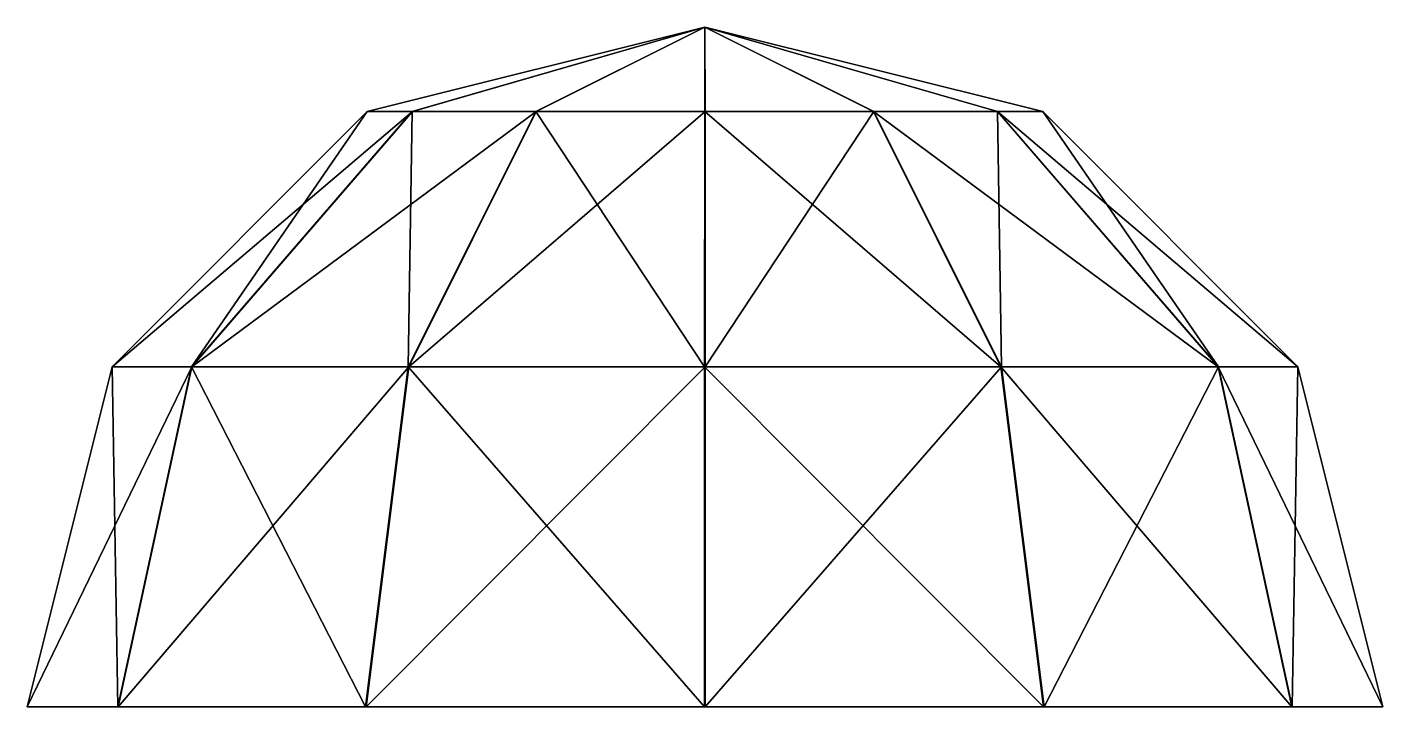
# Model space of a CAD drawing. Header units: metres. Extents: x -2.48 to 2.5, y 0 to 2.5.
import ezdxf

# ---------------------------------------------------------------- set-up
doc = ezdxf.new("R2010")
doc.units = ezdxf.units.M

msp = doc.modelspace()

# ---------------------------------------------------------------- linework, layer by layer
at = {"layer": 'dome.m'}
for points in [[(0.008143, 2.497964), (-1.067765, 2.1875, -0.620185), (-1.233713, 2.1875, 0.000736)], [(0.008143, 2.497964), (-1.233713, 2.1875, 0.000736), (-1.067029, 2.1875, 0.621459)], [(0.008143, 2.497964), (-0.613635, 2.1875, -1.074989), (-1.067765, 2.1875, -0.620185)], [(0.008143, 2.497964), (-1.067029, 2.1875, 0.621459), (-0.61236, 2.1875, 1.075725)], [(0.008143, 2.497964), (0.007039, 2.1875, -1.241856), (-0.613635, 2.1875, -1.074989)], [(0.008143, 2.497964), (-0.61236, 2.1875, 1.075725), (0.008511, 2.1875, 1.241857)], [(0.008143, 2.497964), (0.628009, 2.1875, -1.076092), (0.007039, 2.1875, -1.241856)], [(0.008143, 2.497964), (1.25, 2.1875), (1.082948, 2.1875, -0.622097)], [(0.008143, 2.497964), (1.082948, 2.1875, -0.622097), (0.628009, 2.1875, -1.076092)], [(0.008143, 2.497964), (0.008511, 2.1875, 1.241857), (0.629284, 2.1875, 1.075357)], [(0.008143, 2.497964), (0.629284, 2.1875, 1.075357), (1.083684, 2.1875, 0.620822)], [(0.008143, 2.497964), (1.083684, 2.1875, 0.620822), (1.25, 2.1875)], [(-1.233713, 2.1875, 0.000736), (-1.879988, 1.25, -1.088373), (-2.171213, 1.25, 0.001291)], [(-1.067029, 2.1875, 0.621459), (-1.233713, 2.1875, 0.000736), (-2.171213, 1.25, 0.001291)], [(-1.067029, 2.1875, 0.621459), (-2.171213, 1.25, 0.001291), (-1.878697, 1.25, 1.09061)], [(-1.067765, 2.1875, -0.620185), (-1.083026, 1.25, -1.886517), (-1.879988, 1.25, -1.088373)], [(-1.233713, 2.1875, 0.000736), (-1.067765, 2.1875, -0.620185), (-1.879988, 1.25, -1.088373)], [(-0.61236, 2.1875, 1.075725), (-1.067029, 2.1875, 0.621459), (-1.878697, 1.25, 1.09061)], [(-0.61236, 2.1875, 1.075725), (-1.878697, 1.25, 1.09061), (-1.080789, 1.25, 1.887809)], [(-0.613635, 2.1875, -1.074989), (0.006206, 1.25, -2.179356), (-1.083026, 1.25, -1.886517)], [(-1.067765, 2.1875, -0.620185), (-0.613635, 2.1875, -1.074989), (-1.083026, 1.25, -1.886517)], [(0.008511, 2.1875, 1.241857), (-0.61236, 2.1875, 1.075725), (-1.080789, 1.25, 1.887809)], [(0.008511, 2.1875, 1.241857), (-1.080789, 1.25, 1.887809), (0.008789, 1.25, 2.179357)], [(-0.613635, 2.1875, -1.074989), (0.007039, 2.1875, -1.241856), (0.006206, 1.25, -2.179356)], [(0.007039, 2.1875, -1.241856), (1.095957, 1.25, -1.888454), (0.006206, 1.25, -2.179356)], [(0.007039, 2.1875, -1.241856), (0.628009, 2.1875, -1.076092), (1.095957, 1.25, -1.888454)], [(0.629284, 2.1875, 1.075357), (0.008511, 2.1875, 1.241857), (0.008789, 1.25, 2.179357)], [(0.629284, 2.1875, 1.075357), (0.008789, 1.25, 2.179357), (1.098195, 1.25, 1.887163)], [(0.628009, 2.1875, -1.076092), (1.082948, 2.1875, -0.622097), (1.894337, 1.25, -1.091728)], [(0.628009, 2.1875, -1.076092), (1.894337, 1.25, -1.091728), (1.095957, 1.25, -1.888454)], [(1.083684, 2.1875, 0.620822), (0.629284, 2.1875, 1.075357), (1.098195, 1.25, 1.887163)], [(1.082948, 2.1875, -0.622097), (1.25, 2.1875), (2.1875, 1.25)], [(1.082948, 2.1875, -0.622097), (2.1875, 1.25), (1.894337, 1.25, -1.091728)], [(1.083684, 2.1875, 0.620822), (1.098195, 1.25, 1.887163), (1.895629, 1.25, 1.089492)], [(1.25, 2.1875), (1.083684, 2.1875, 0.620822), (1.895629, 1.25, 1.089492)], [(1.25, 2.1875), (1.895629, 1.25, 1.089492), (2.1875, 1.25)], [(-2.171213, 1.25, 0.001291), (-2.150729, 0, -1.244436), (-2.483713, 0, 0.001477)], [(-1.878697, 1.25, 1.09061), (-2.171213, 1.25, 0.001291), (-2.483713, 0, 0.001477)], [(-1.878697, 1.25, 1.09061), (-2.483713, 0, 0.001477), (-2.149252, 0, 1.246994)], [(-2.171213, 1.25, 0.001291), (-1.879988, 1.25, -1.088373), (-2.150729, 0, -1.244436)], [(-1.879988, 1.25, -1.088373), (-1.23949, 0, -2.157026), (-2.150729, 0, -1.244436)], [(-1.080789, 1.25, 1.887809), (-1.878697, 1.25, 1.09061), (-2.149252, 0, 1.246994)], [(-1.080789, 1.25, 1.887809), (-2.149252, 0, 1.246994), (-1.236932, 0, 2.158503)], [(-1.879988, 1.25, -1.088373), (-1.083026, 1.25, -1.886517), (-1.23949, 0, -2.157026)], [(-1.083026, 1.25, -1.886517), (0.005928, 0, -2.491856), (-1.23949, 0, -2.157026)], [(0.008789, 1.25, 2.179357), (-1.080789, 1.25, 1.887809), (-1.236932, 0, 2.158503)], [(0.008789, 1.25, 2.179357), (-1.236932, 0, 2.158503), (0.008882, 0, 2.491857)], [(-1.083026, 1.25, -1.886517), (0.006206, 1.25, -2.179356), (0.005928, 0, -2.491856)], [(0.006206, 1.25, -2.179356), (1.25194, 0, -2.159241), (0.005928, 0, -2.491856)], [(0.006206, 1.25, -2.179356), (1.095957, 1.25, -1.888454), (1.25194, 0, -2.159241)], [(1.098195, 1.25, 1.887163), (0.008789, 1.25, 2.179357), (0.008882, 0, 2.491857)], [(1.098195, 1.25, 1.887163), (0.008882, 0, 2.491857), (1.254498, 0, 2.157765)], [(1.095957, 1.25, -1.888454), (1.894337, 1.25, -1.091728), (2.1648, 0, -1.248272)], [(1.095957, 1.25, -1.888454), (2.1648, 0, -1.248272), (1.25194, 0, -2.159241)], [(1.895629, 1.25, 1.089492), (1.098195, 1.25, 1.887163), (1.254498, 0, 2.157765)], [(1.895629, 1.25, 1.089492), (1.254498, 0, 2.157765), (2.166278, 0, 1.245715)], [(1.894337, 1.25, -1.091728), (2.1875, 1.25), (2.5, 0)], [(1.894337, 1.25, -1.091728), (2.5, 0), (2.1648, 0, -1.248272)], [(2.1875, 1.25), (1.895629, 1.25, 1.089492), (2.166278, 0, 1.245715)], [(2.1875, 1.25), (2.166278, 0, 1.245715), (2.5, 0)]]:
    msp.add_3dface(points, dxfattribs=at)

doc.saveas('drawing.dxf')
